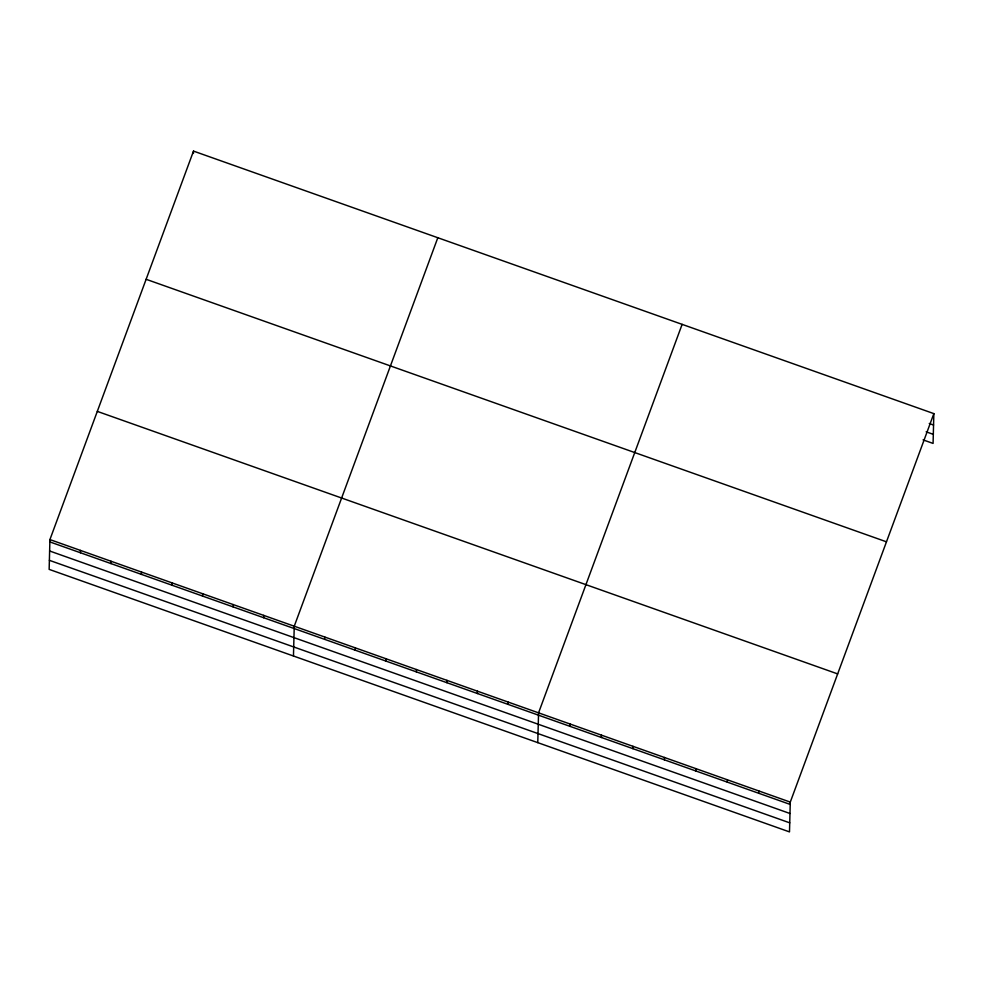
<?xml version="1.0" encoding="UTF-8"?>
<svg xmlns="http://www.w3.org/2000/svg" width="983" height="983" viewBox="0 0 983 983"><rect width="100%" height="100%" fill="white"/><g stroke="black" fill="none" stroke-linecap="round" stroke-linejoin="round"><path stroke-width="1.47" d="M49.924 539.581L49.15 569.378L789.496 831.901L790.283 802.103L933.85 413.622L193.504 151.099L49.924 539.581L790.283 802.103M80.409 552.753L80.471 550.419M110.944 563.578L111.005 561.244M141.491 574.404L141.552 572.069M172.025 585.241L172.086 582.894M193.442 153.434L193.504 151.099M202.572 596.067L202.633 593.732M233.106 606.892L233.168 604.557M263.641 617.717L263.702 615.383M293.462 656.005L294.249 626.22L437.816 237.726M324.722 639.38L324.783 637.045M355.268 650.205L355.33 647.871M385.803 661.043L385.864 658.708M416.337 671.868L416.399 669.534M446.884 682.694L446.946 680.359M477.419 693.531L477.48 691.196M507.965 704.356L508.027 702.022M537.775 742.644L538.561 712.847L682.128 324.365M569.968 726.339L570.029 724.004M601.424 737.496L601.485 735.161M632.892 748.653L632.954 746.318M664.361 759.81L664.422 757.475M695.829 770.967L695.89 768.632M727.285 782.124L727.346 779.789M758.753 793.281L758.815 790.946M933.85 413.622L933.076 443.419L923.062 439.868M929.267 423.501L933.555 425.025M926.158 431.82L933.309 434.351M146.123 279.295L886.469 541.817M97.305 411.386L837.663 673.908M49.875 541.916L790.221 804.438M49.629 550.984L789.976 813.506M49.383 560.322L789.742 822.845"/></g></svg>
